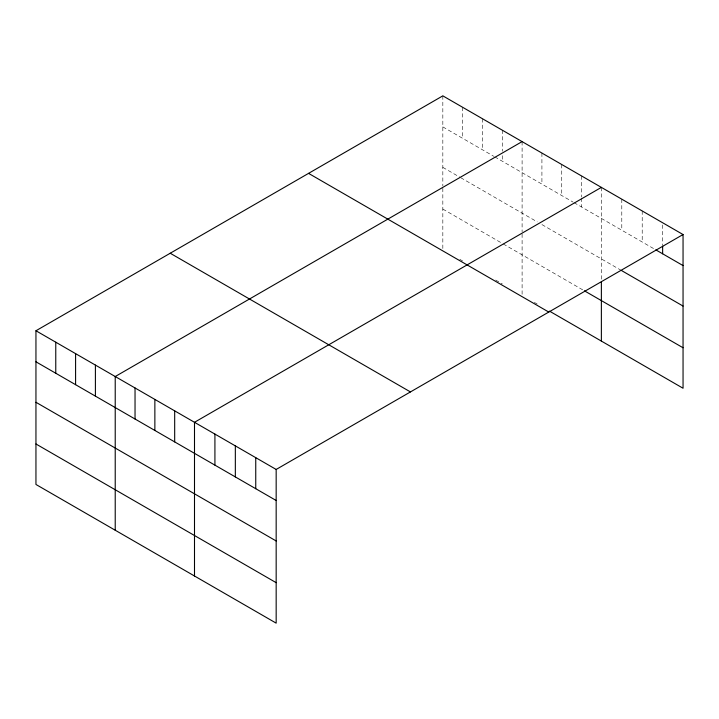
<?xml version="1.0" encoding="UTF-8"?>
<svg xmlns="http://www.w3.org/2000/svg" width="719" height="719" viewBox="0 0 719 719"><rect width="100%" height="100%" fill="white"/><g stroke="black" fill="none" stroke-linecap="round" stroke-linejoin="round"><path stroke-width="0.54" stroke-dasharray="3.6 2.7" d="M442.832 95.852L442.832 186.023M442.832 126.895L493.791 156.311M494.735 156.859L573.061 202.084M574.005 202.623L653.877 248.738M442.832 167.365L459.818 177.18M460.762 177.719L537.201 221.856M541.919 224.58L621.791 270.695M442.832 209.076L502.284 243.399M503.228 243.948L583.442 290.26M459.818 259.352L462.65 260.988M495.679 280.059L502.284 283.879M534.37 302.402L537.201 304.038M662.63 224.966L662.63 244.927M642.211 210.964L642.211 242.006M621.791 199.172L621.791 230.215M601.372 187.389L601.372 279.754M581.554 175.948L581.554 197.006M581.554 198.12L581.554 206.982M561.737 164.498L561.737 195.541M541.919 153.057L541.919 184.1M522.102 141.616L522.102 231.797M522.102 233.99L522.102 295.32M502.284 130.175L502.284 151.242M502.284 155.672L502.284 161.218M482.467 118.734L482.467 149.777M462.65 107.293L462.65 138.336M442.832 188.225L442.832 248.486"/><path stroke-width="1.08" d="M35.95 330.758L276.168 469.453L276.168 623.148L35.95 484.462L35.95 330.758L442.832 95.852L683.05 234.538L683.05 388.242L549.469 311.12M522.102 141.616L115.22 376.531L115.22 530.227M601.372 187.389L194.498 422.296L194.498 575.991M276.168 469.453L683.05 234.538M655.827 249.861L683.05 265.581M621.791 270.695L683.05 306.06M584.385 290.8L683.05 347.762M308.559 173.369L548.777 312.064M170.223 253.241L410.441 391.927M35.95 361.801L276.168 500.496M35.95 402.281L276.168 540.967M35.95 443.983L276.168 582.669M662.63 246.033L662.63 253.798M601.372 281.956L601.372 341.085M255.748 457.661L255.748 488.704M235.338 445.87L235.338 476.913M214.918 434.087L214.918 465.13M174.681 410.855L174.681 441.897M154.864 399.413L154.864 430.456M135.037 387.972L135.037 419.015M95.402 365.09L95.402 396.124M75.585 353.64L75.585 384.683M55.767 342.199L55.767 373.242"/></g></svg>
